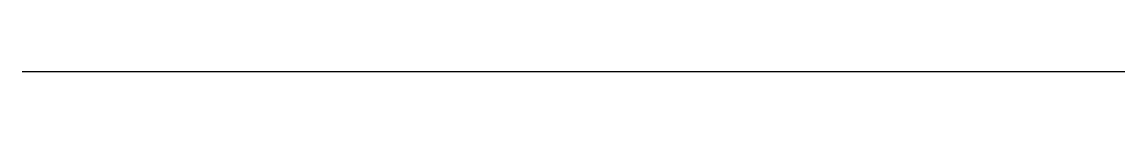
# Model space of a CAD drawing. Extents: x 0 to 1000, y 0 to 0.
import ezdxf

# ---------------------------------------------------------------- set-up
doc = ezdxf.new("R2010")
doc.units = 0
doc.layers.add('Default', color=7, linetype='Continuous')

msp = doc.modelspace()

# ---------------------------------------------------------------- linework, layer by layer
at = {"layer": 'Default'}
msp.add_line((0, 0), (1000, 0), dxfattribs=at)

doc.saveas('drawing.dxf')
